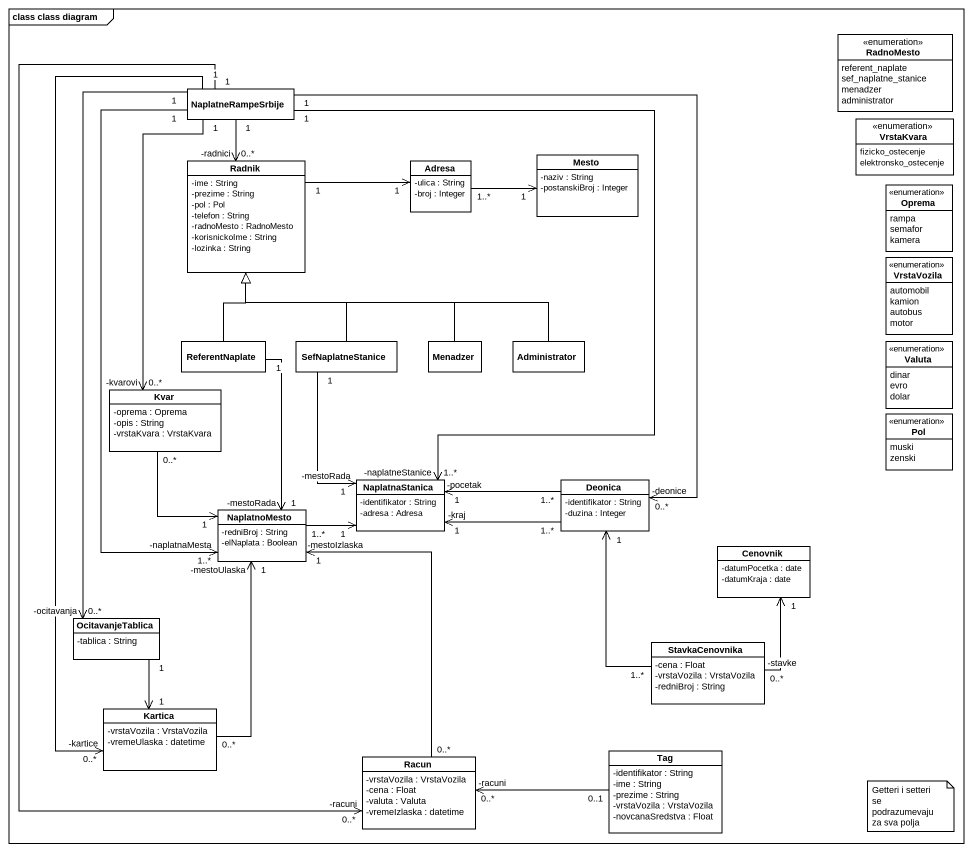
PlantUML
@startuml
mainframe class class diagram
hide circle
hide empty members
skinparam classAttributeIconSize 0
enum RadnoMesto {
  referent_naplate
  sef_naplatne_stanice
  menadzer
  administrator
}
class NaplatneRampeSrbije
enum VrstaKvara {
  fizicko_ostecenje
  elektronsko_ostecenje
}
class Radnik {
  -ime : String
  -prezime : String
  -pol : Pol
  -telefon : String
  -radnoMesto : RadnoMesto
  -korisnickoIme : String
  -lozinka : String
}
class Adresa {
  -ulica : String
  -broj : Integer
}
class Mesto {
  -naziv : String
  -postanskiBroj : Integer
}
enum Oprema {
  rampa
  semafor
  kamera
}
enum VrstaVozila {
  automobil
  kamion
  autobus
  motor
}
class ReferentNaplate
class SefNaplatneStanice
class Menadzer
class Administrator
enum Valuta {
  dinar
  evro
  dolar
}
class Kvar {
  -oprema : Oprema
  -opis : String
  -vrstaKvara : VrstaKvara
}
enum Pol {
  muski
  zenski
}
class NaplatnaStanica {
  -identifikator : String
  -adresa : Adresa
}
class Deonica {
  -identifikator : String
  -duzina : Integer
}
class NaplatnoMesto {
  -redniBroj : String
  -elNaplata : Boolean
}
class Cenovnik {
  -datumPocetka : date
  -datumKraja : date
}
class OcitavanjeTablica {
  -tablica : String
}
class StavkaCenovnika {
  -cena : Float
  -vrstaVozila : VrstaVozila
  -redniBroj : String
}
class Kartica {
  -vrstaVozila : VrstaVozila
  -vremeUlaska : datetime
}
class Racun {
  -vrstaVozila : VrstaVozila
  -cena : Float
  -valuta : Valuta
  -vremeIzlaska : datetime
}
class Tag {
  -identifikator : String
  -ime : String
  -prezime : String
  -vrstaVozila : VrstaVozila
  -novcanaSredstva : Float
}
NaplatneRampeSrbije "1" --> "-radnici\n0..*" Radnik
NaplatneRampeSrbije "1" --> "-kvarovi\n0..*" Kvar
NaplatneRampeSrbije "1" --> "-naplatneStanice\n1..*" NaplatnaStanica
NaplatneRampeSrbije "1" --> "-deonice\n0..*" Deonica
NaplatneRampeSrbije "1" --> "-naplatnaMesta\n1..*" NaplatnoMesto
NaplatneRampeSrbije "1" --> "-ocitavanja\n0..*" OcitavanjeTablica
NaplatneRampeSrbije "1" --> "0..*\n-kartice" Kartica
NaplatneRampeSrbije "1" --> "-racuni\n0..*" Racun
Radnik "1" -right-> "1" Adresa
Adresa "1..*" -right-> "1" Mesto
ReferentNaplate -up-|> Radnik
ReferentNaplate "1" --> "1\n-mestoRada" NaplatnoMesto
SefNaplatneStanice -up-|> Radnik
SefNaplatneStanice "1" --> "-mestoRada\n1" NaplatnaStanica
Menadzer -up-|> Radnik
Administrator -left-|> Radnik
Kvar "0..*" --> "1" NaplatnoMesto
Deonica "1..*" -left-> "-pocetak\n1" NaplatnaStanica
Deonica "1..*" -left-> "-kraj\n1" NaplatnaStanica
NaplatnoMesto "1..*" -right-> "1" NaplatnaStanica
OcitavanjeTablica "1" --> "1" Kartica
StavkaCenovnika "1..*" -up-> "1" Deonica
StavkaCenovnika "-stavke\n0..*" -up-> "1" Cenovnik
Kartica "0..*" -up-> "-mestoUlaska\n1" NaplatnoMesto
Racun "0..*" -up-> "-mestoIzlaska\n1" NaplatnoMesto
Tag "0..1" -left-> "-racuni\n0..*" Racun
note as N1
  Getteri i setteri se podrazumevaju za sva polja
end note
@enduml
